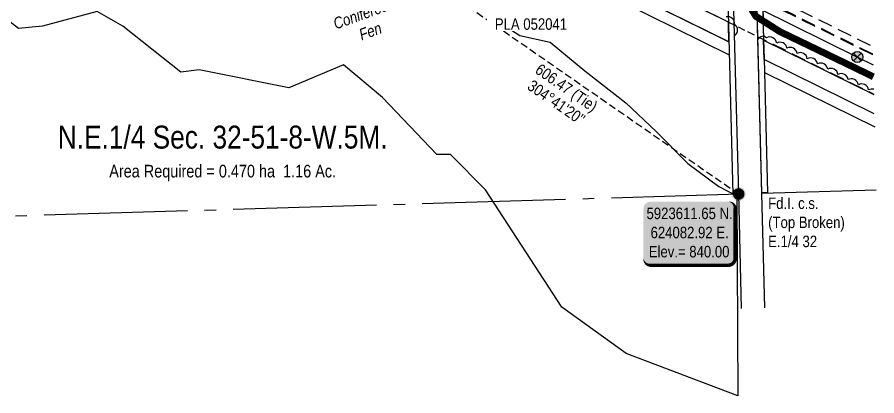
# Model space of a CAD drawing. Extents: x 618784 to 626680, y 5923025 to 5928252.
# Drawn here: x 623454 to 624203, y 5923435 to 5923766 of the extents above; entities that cross this region are included whole.
import ezdxf
from ezdxf.enums import TextEntityAlignment as Align

# ---------------------------------------------------------------- set-up
doc = ezdxf.new("R2010")
doc.units = 0
doc.header["$LTSCALE"] = 5
doc.header["$PDSIZE"] = 0.5
for name, pattern in [('0', [1, 1, 0]), ('foc-ACCESSROAD', [3.75, 2.5, -1.25]), ('foc-FLOWLINE', [3.75, 2.5, -1.25]), ('foc-QUARTERLINE', [33, 25, -3, 2, -3]), ('foc-TIELINE', [1.875, 1.25, -0.625]), ('foc-TRAV', [1.875, 1.25, -0.625]), ('POWERLINE5', [7.8, 2.4, -0.6, 0.6, -0.6, 0.6, -0.6, 2.4])]:
    doc.linetypes.add(name, pattern=pattern)
doc.layers.get('Defpoints').update_dxf_attribs({"color": 9})
for name, color, linetype in [('AS-POWER', 104, 'foc-POWER'), ('AS-POWER-EXISTING', 72, 'POWERLINE5'), ('AS-ROADS', 254, 'Continuous'), ('C-AR', 13, 'foc-ACCESSROAD'), ('C-RW', 13, 'Continuous'), ('C-SYMBOL', 7, 'Continuous'), ('DETAIL-T', 7, 'Continuous'), ('F-EZE', 190, 'foc-FLOWLINE'), ('F-RW', 190, 'Continuous'), ('L-AREAREQUIRED', 7, 'Continuous'), ('L-BD', 7, 'Continuous'), ('L-MON', 1, 'Continuous'), ('L-SEC', 7, 'Continuous'), ('L-SECQ', 8, 'foc-QUARTERLINE'), ('L-TIE', 7, 'foc-TIELINE'), ('L-TITLEDB', 4, 'Continuous'), ('P-TRAV', 4, 'foc-TRAV'), ('T-BUSH', 110, '0'), ('WETLAND', 143, 'Continuous'), ('WETLAND-T', 146, 'Continuous')]:
    doc.layers.add(name, color=color, linetype=linetype)
doc.layers.add('C-RW-T', color=13, linetype='Continuous', lineweight=9)
doc.styles.add('100L', font='ARIALN.TTF', dxfattribs={"height": 11})
doc.styles.add('175L', font='ARIALN.TTF', dxfattribs={"height": 20})
doc.styles.add('80', font='ARIALN.TTF', dxfattribs={"height": 10})
doc.styles.add('80CG', font='ARIALN.TTF', dxfattribs={"height": 10})
doc.styles.add('80L', font='ARIALN.TTF', dxfattribs={"height": 10})
doc.styles.add('80LS', font='ARIALNI.TTF', dxfattribs={"height": 10})
doc.styles.add('foc-LtypeFont', font='ARIALN.TTF', dxfattribs={"height": 7.35})
doc.linetypes.add('foc-POWER', pattern='A,6,-1,["P",foc-LtypeFont,S=0.2,R=0,X=-0.625,Y=-0.75],-1.24,4', length=12.24)
doc.dimstyles.new('Compass 5 000', dxfattribs={"dimscale": 5, "dimtxt": 9, "dimasz": 2, "dimexe": 0.2, "dimexo": 0.0625, "dimgap": 0.5, "dimtad": 0, "dimtih": 1, "dimtoh": 1, "dimzin": 0, "dimdsep": 46, "dimtxsty": '80CG', "dimcen": 0.1, "dimse1": 1, "dimse2": 1, "dimclrd": 256, "dimclrt": 256, "dimaunit": 1, "dimadec": 4, "dimazin": 0, "dimtfac": 0.06, "dimtofl": 0, "dimtmove": 0, "dimatfit": 1, "dimfxl": 0.2, "dimtolj": 1, "dimtzin": 0, "dimlwd": -1, "dimarcsym": 0})

# ---------------------------------------------------------------- blocks, each defined once
blk = doc.blocks.new('*D392')
at = {"layer": 'C-RW-T', "transparency": 16777216}
for p, q in [((623981.98, 5923810.06), (623989.76, 5923816.34)), ((623958.61, 5923791.21), (623950.82, 5923784.93)), ((623950.82, 5923784.93), (623940.82, 5923784.93))]:
    blk.add_line(p, q, dxfattribs=at)
for points in [[(623980.93, 5923811.36), (623983.02, 5923808.77), (623974.19, 5923803.79)], [(623957.56, 5923792.51), (623959.65, 5923789.91), (623966.39, 5923797.49)]]:
    blk.add_solid(points, dxfattribs=at)
at = {"layer": 'Defpoints', "color": 0, "transparency": 16777216}
for p in [(623885.25, 5923914.06), (623877.44, 5923907.77), (623966.39, 5923797.49)]:
    blk.add_point(p, dxfattribs=at)
at = {"layer": 'C-RW-T', "transparency": 16777216, "insert": (623901.74, 5923784.93), "char_height": 10, "attachment_point": 5, "style": '80CG', "bg_fill": 3, "box_fill_scale": 1.1, "bg_fill_color": 256, "bg_fill_true_color": 13158600, "bg_fill_transparency": 0}
blk.add_mtext('\\A1;InPlay\\P10.00 P/L R/W\\PPlan 062 7823\\PPLA 052041', dxfattribs=at)
blk = doc.blocks.new('POWERPOLE')
h = blk.add_hatch(color=255)
edge = h.paths.add_edge_path()
edge.add_arc((0, 0), 0.96, 0, 360)
at = {"linetype": 'Continuous'}
for p, q in [((0.68, -0.68), (-0.68, 0.68)), ((-0.68, -0.68), (0.68, 0.68))]:
    blk.add_line(p, q, dxfattribs=at)
blk.add_circle((0, 0), 0.96, dxfattribs=at)
blk = doc.blocks.new('fdia')
at = {"color": 255, "const_width": 1}
blk.add_lwpolyline([(-0.5, 0, 1), (0.5, 0, 1)], format="xyb", close=True, dxfattribs=at)
blk = doc.blocks.new('Fdiaa')
blk.add_blockref('fdia', (0, 0))
blk = doc.blocks.new('fdib')
at = {"color": 1, "const_width": 1.6}
blk.add_lwpolyline([(-0.4, 0, 1), (0.4, 0, 1)], format="xyb", close=True, dxfattribs=at)
at = {"color": 1}
blk.add_circle((0, 0), 0.8, dxfattribs=at)
blk = doc.blocks.new('Fdibb')
blk.add_blockref('fdib', (0, 0))
blk = doc.blocks.new('fdicc')
for name in ['Fdibb', 'Fdiaa']:
    blk.add_blockref(name, (0, 0))
blk = doc.blocks.new('FDI')
blk.add_blockref('fdicc', (0, 0))
blk = doc.blocks.new('*U563')
h = blk.add_hatch(color=254)
edge = h.paths.add_edge_path()
edge.add_line((-34, -28.5), (34, -28.5))
edge.add_arc((34, -22.5), 6, 270, 360)
edge.add_line((40, -22.5), (40, 21))
edge.add_arc((34, 21), 6, 0, 90)
edge.add_line((34, 27), (-34, 27))
edge.add_arc((-34, 21), 6, 90, 180)
edge.add_line((-40, 21), (-40, -22.5))
edge.add_arc((-34, -22.5), 6, 180, 270)
at = {"color": 1, "flags": 128}
blk.add_lwpolyline([(-34, -28.5, 3, 3, 0), (34, -28.5, 3, 3, 0.414214), (40, -22.5, 3, 3, 0), (40, 21, 3, 0, 0.414214), (34, 27, 0, 0, 0), (-34, 27, 0, 0, 0.414214), (-40, 21, 0, 0, 0), (-40, -22.5, 0, 3, 0.414214)], format="xyseb", close=True, dxfattribs=at)
blk.add_lwpolyline([(-32.86, -18.93, 0, 10, 0), (0, 0, 5, 5, 0)], format="xyseb", dxfattribs=at)
at = {"color": 1, "style": '80'}
blk.add_attdef('ENTER_TEXT_001', (-35.99, -5), '', height=10, dxfattribs=at)

msp = doc.modelspace()

# ---------------------------------------------------------------- linework, layer by layer
at = {"layer": 'AS-POWER', "flags": 128}
msp.add_lwpolyline([(624101.486, 5923773.159), (624186.398, 5923731.185), (624200.113, 5923724.421)], dxfattribs=at)
at = {"layer": 'AS-ROADS', "const_width": 5.998, "flags": 128}
msp.add_lwpolyline([(624200.383, 5923713.962), (624183.489, 5923722.213), (624118.907, 5923753.352), (624097.952, 5923766.707), (624090.186, 5923779.163), (624087.43, 5923797.176), (624086.509, 5923823.961)], dxfattribs=at)
at = {"layer": 'C-AR', "flags": 128}
msp.add_lwpolyline([(623554.265, 5923955.798), (623550.486, 5924088.353), (623792.201, 5924095.243), (623816.827, 5924065.48), (624015.378, 5923824.356), (624073.081, 5923795.781), (624073.937, 5923761.691), (623996.197, 5923800.188), (623793.56, 5924046.275), (623778.343, 5924064.666), (623581.503, 5924059.055), (623584.422, 5923956.663)], close=True, dxfattribs=at)
msp.add_lwpolyline([(624199.891, 5923732.984), (624103.793, 5923780.572), (624104.659, 5923746.477), (624200.774, 5923698.88)], dxfattribs=at)
at = {"layer": 'C-RW', "flags": 128}
for points in [[(624074.372, 5923744.369), (623986.852, 5923787.739), (623796.634, 5924023.801), (623839.36, 5924142.815), (623829.936, 5924146.199), (623785.311, 5924021.894), (623980.435, 5923779.744), (624074.656, 5923733.053)], [(624099.938, 5923731.7), (624099.934, 5923731.702)], [(624201.224, 5923681.508), (624105.114, 5923729.135)], [(624100.225, 5923720.382), (624100.229, 5923720.38)], [(624105.404, 5923717.816), (624201.517, 5923670.188)]]:
    msp.add_lwpolyline(points, dxfattribs=at)
at = {"layer": 'F-EZE', "flags": 128}
msp.add_lwpolyline([(624199.87, 5923733.807), (624103.773, 5923781.363), (624103.6, 5923788.147), (624199.694, 5923740.593)], dxfattribs=at)
at = {"layer": 'F-RW', "linetype": 'Continuous', "flags": 128}
msp.add_lwpolyline([(623311.722, 5924326.36), (623544.128, 5924265.276), (623729.807, 5924097.827), (623736.256, 5924092.011), (623756.356, 5924073.886), (623790.918, 5924030.994), (623986.852, 5923787.739), (624067.209, 5923747.919), (624074.372, 5923744.369), (624073.992, 5923759.487), (624073.934, 5923761.791), (624018.358, 5923789.237), (623996.197, 5923800.188), (623802.594, 5924040.402), (623767.367, 5924084.119), (623758.35, 5924092.25), (623757.902, 5924092.652), (623751.454, 5924098.468), (623689.36, 5924154.469), (623551.463, 5924278.85), (623313.555, 5924341.382)], dxfattribs=at)
at = {"layer": 'F-RW', "flags": 128}
msp.add_lwpolyline([(624201.222, 5923681.564), (624105.114, 5923729.135), (624104.673, 5923745.983), (624200.785, 5923698.446)], dxfattribs=at)
at = {"layer": 'L-SEC', "linetype": 'Continuous'}
for p, q in [((624082.913, 5923611.666), (624062.174, 5924415.917)), ((624103.019, 5923612.184), (624082.28, 5924416.435)), ((624085.482, 5923511.697), (624082.913, 5923611.666)), ((624105.586, 5923512.304), (624103.02, 5923612.183))]:
    msp.add_line(p, q, dxfattribs=at)
at = {"layer": 'L-SEC'}
msp.add_line((624103.005, 5923612.608), (624082.261, 5924416.971), dxfattribs=at)
at = {"layer": 'L-SECQ'}
for p, q in [((623312.176, 5923588.393), (624082.913, 5923611.666)), ((624103.018, 5923612.237), (624202.941, 5923615.173))]:
    msp.add_line(p, q, dxfattribs=at)
at = {"layer": 'L-TIE', "flags": 128}
msp.add_lwpolyline([(623585.024, 5923957.01), (624082.921, 5923611.647)], dxfattribs=at)
at = {"layer": 'L-TITLEDB', "flags": 128}
msp.add_lwpolyline([(624057.327, 5924415.946), (624067.45, 5924020.041), (624077.707, 5923611.537)], dxfattribs=at)
msp.add_lwpolyline([(624091.17, 5924273.538), (624091.641, 5924257.518), (624093.318, 5924192.363), (624093.711, 5924177.131), (624103.618, 5923787.467), (624103.79, 5923780.682), (624104.657, 5923746.565), (624105.101, 5923729.646), (624105.389, 5923718.386), (624108.127, 5923612.76), (624103.005, 5923612.607), (624082.262, 5924416.972), (624087.439, 5924417.125), (624091.17, 5924273.538)], close=True, dxfattribs=at)
at = {"layer": 'P-TRAV'}
msp.add_line((624073.937, 5923761.691), (624104.659, 5923746.477), dxfattribs=at)
at = {"layer": 'T-BUSH', "linetype": 'Continuous', "flags": 128}
for points in [[(624079.344, 5923749.838, 0.5205671), (624079.403, 5923759.834, 0.5205671), (624071.98, 5923766.261, 0.5205671)], [(624200.665, 5923703.105, 0.1898882), (624196.225, 5923702.559, 0.5205671), (624187.277, 5923707.017, 0.5205671), (624178.34, 5923711.494, 0.5205671), (624169.447, 5923716.06, 0.5205671), (624160.553, 5923720.626, 0.5205671), (624151.66, 5923725.191, 0.5205671), (624142.767, 5923729.757, 0.5205671), (624133.874, 5923734.323, 0.5205671), (624124.981, 5923738.889, 0.5205671), (624116.088, 5923743.454, 0.5205671), (624107.195, 5923748.02, 0.5205671), (624099.844, 5923746.616)]]:
    msp.add_lwpolyline(points, format="xyb", dxfattribs=at)
at = {"layer": 'WETLAND'}
msp.add_lwpolyline([(623869.783, 5923781.667), (623870.841, 5923763.675), (623892.008, 5923749.917), (623918.466, 5923744.096), (623948.629, 5923719.225), (623984.612, 5923691.179), (624011.071, 5923666.308), (624038.587, 5923638.263), (624065.575, 5923618.154), (624081.185, 5923610.084), (624081.185, 5923610.084), (624082.244, 5923435.459), (623984.877, 5923472.501), (623928.785, 5923512.718), (623862.11, 5923615.376), (623831.418, 5923646.068), (623819.777, 5923646.068), (623772.151, 5923695.81), (623738.285, 5923724.385), (623690.66, 5923704.276), (623612.343, 5923720.151), (623596.468, 5923718.035), (623545.668, 5923758.251), (623523.443, 5923770.951), (623475.818, 5923758.251), (623454.651, 5923756.135), (623405.967, 5923794.235)], dxfattribs=at)

# ---------------------------------------------------------------- block references
at = {"layer": 'AS-POWER-EXISTING', "linetype": 'Continuous', "xscale": 5, "yscale": 5, "zscale": 5}
msp.add_blockref('POWERPOLE', (624186.398, 5923731.185), dxfattribs=at)
at = {"layer": 'DETAIL-T'}
ref = msp.add_blockref('*U563', (624039.848, 5923577.958), dxfattribs=at)
ref.add_attrib('ENTER_TEXT_001', '5923611.65 N.', (624002.529, 5923589.73), dxfattribs={"layer": '0', "color": 1, "height": 10, "style": '80'})
ref.add_attrib('ENTER_TEXT_002', '624082.92 E.', (624006.052, 5923573.022), dxfattribs={"layer": '0', "color": 1, "height": 10, "style": '80'})
ref.add_attrib('ENTER_TEXT_003', 'Elev.= 840.00', (624004.483, 5923556.315), dxfattribs={"layer": '0', "color": 1, "height": 10, "style": '80'})
at = {"layer": 'L-MON'}
for p, xscale, yscale, zscale in [((624082.92, 5923611.647), 5, 5, 5), ((624082.921, 5923611.647), 4.998295350000006, 4.998295350000006, 4.998295350000006)]:
    msp.add_blockref('FDI', p, dxfattribs=dict(at, xscale=xscale, yscale=yscale, zscale=zscale))

# ---------------------------------------------------------------- texts
at = {"layer": 'C-SYMBOL', "color": 3, "style": '175L'}
msp.add_text('N.E.1/4 Sec. 32-51-8-W.5M.', height=19.99318, dxfattribs=at).set_placement((623632.846, 5923645.302), align=Align.BOTTOM_CENTER)
at = {"layer": 'L-AREAREQUIRED', "color": 5, "style": '100L'}
msp.add_text('Area Required = 0.470 ha  1.16 Ac.', height=10.99625, dxfattribs=at).set_placement((623632.846, 5923622.81), align=Align.BOTTOM_CENTER)
at = {"layer": 'L-BD', "style": '80L'}
for s, p in [('606.47 (Tie)', (623932.025, 5923703.369)), ("304°41'20''", (623923.906, 5923691.664))]:
    msp.add_text(s, height=9.99659, rotation=325.2532, dxfattribs=at).set_placement(p, align=Align.MIDDLE)
at = {"layer": 'WETLAND-T', "linetype": 'Continuous', "insert": (623748.526, 5923789.727), "char_height": 9.9966, "width": 67.28715, "attachment_point": 2, "rotation": 20, "style": '80LS'}
msp.add_mtext('Wooded\\PConiferous\\PFen', dxfattribs=at)

# ---------------------------------------------------------------- next in the draw order: texts
at = {"layer": 'L-MON', "insert": (624108.626, 5923608.573), "char_height": 9.99659, "attachment_point": 1, "style": '175L', "bg_fill": 3, "box_fill_scale": 1.15, "bg_fill_color": 256, "bg_fill_true_color": 256, "bg_fill_transparency": 0}
msp.add_mtext_dynamic_manual_height_columns('Fd.I. c.s.\\P(Top Broken)\\PE.1/4 32', width=66.20763, gutter_width=99.932, heights=[0], dxfattribs=at)

# ---------------------------------------------------------------- next in the draw order: dimensions: what is measured, and where the dimension line sits
at = {"layer": 'C-RW-T'}
dim = msp.add_linear_dim(base=(623966.389, 5923797.489), p1=(623885.246, 5923914.064), p2=(623877.44, 5923907.768), angle=218.889013, text='InPlay\\P10.00 P/L R/W\\PPlan 062 7823\\PPLA 052041', dimstyle='Compass 5 000', override={"dimtfill": 1}, dxfattribs=at)
dim.commit()
dim.dimension.update_dxf_attribs({"geometry": '*D392', "text_midpoint": (623901.736, 5923784.933), "dimtype": 161})

doc.saveas('drawing.dxf')
